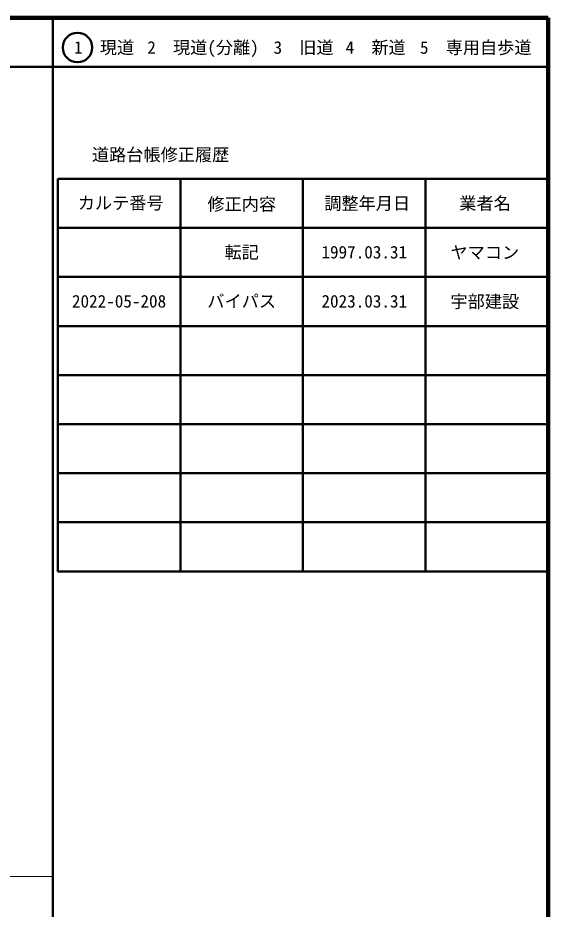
# Model space of a CAD drawing. Units: millimetres, scale not verified. Extents: x 40000 to 680003, y 20000 to 380002.
# Drawn here: x 571860 to 680003, y 198358 to 380002 of the extents above; entities that cross this region are included whole.
import ezdxf
from ezdxf.enums import TextEntityAlignment as Align

# ---------------------------------------------------------------- set-up
doc = ezdxf.new("R2010")
doc.units = ezdxf.units.MM
doc.header["$LTSCALE"] = 1000
for name, color, linetype, lineweight in [('M-TTL', 2, 'Continuous', 140), ('M-TTL-BAND', 7, 'Continuous', 13), ('M-TTL-FRAM', 2, 'Continuous', 50), ('M-TTL-LINE', 7, 'Continuous', 50), ('M-TTL-TXT', 7, 'Continuous', 50)]:
    doc.layers.add(name, color=color, linetype=linetype, lineweight=lineweight)
doc.styles.add('ＭＳ ゴシック', font='')
doc.styles.get('ＭＳ ゴシック').set_extended_font_data('MS Gothic')

msp = doc.modelspace()

# ---------------------------------------------------------------- linework, layer by layer
at = {"layer": 'M-TTL'}
for p, q in [((680003, 380002), (40000, 380002)), ((680003, 20000), (680003, 380002))]:
    msp.add_line(p, q, dxfattribs=at)
at = {"layer": 'M-TTL-BAND'}
msp.add_line((40000, 205001), (579003, 205001), dxfattribs=at)
at = {"layer": 'M-TTL-FRAM'}
for p, q in [((580003, 347198), (580003, 267198)), ((580003, 347198), (680003, 347198)), ((580003, 267198), (680003, 267198))]:
    msp.add_line(p, q, dxfattribs=at)
at = {"layer": 'M-TTL-LINE'}
for p, q in [((579003, 380002), (579003, 370002)), ((40000, 370002), (680003, 370002)), ((579003, 20000), (579003, 370002)), ((605003, 347198), (605003, 267198)), ((630003, 347198), (630003, 267198)), ((655003, 347198), (655003, 267198)), ((580003, 337198), (680003, 337198)), ((580003, 327198), (680003, 327198)), ((580003, 317198), (680003, 317198)), ((580003, 307198), (680003, 307198)), ((580003, 297198), (680003, 297198)), ((580003, 287198), (680003, 287198)), ((580003, 277198), (680003, 277198))]:
    msp.add_line(p, q, dxfattribs=at)
at = {"layer": 'M-TTL-TXT'}
msp.add_circle((584033, 373960), 3000, dxfattribs=at)

# ---------------------------------------------------------------- texts
at = {"layer": 'M-TTL-TXT', "style": 'ＭＳ ゴシック'}
for s, p in [('1\u3000現道', (589451, 373960)), ('2\u3000現道(分離)', (609621, 373960)), ('3\u3000旧道', (630124, 373960)), ('4\u3000新道', (644827, 373960)), ('5\u3000専用自歩道', (665231, 373960)), ('道路台帳修正履歴', (600971, 352115)), ('カルテ番号', (592842, 342279)), ('修正内容', (617512, 342024)), ('調整年月日', (643092, 342198)), ('業者名', (667137, 342198)), ('転記', (617503, 332247)), ('1997.03.31', (642503, 332247)), ('ヤマコン', (667080, 332190)), ('2022-05-208', (592503, 322247)), ('バイパス', (617503, 322247)), ('2023.03.31', (642503, 322247)), ('宇部建設', (667080, 322190))]:
    msp.add_text(s, height=2566, dxfattribs=at).set_placement(p, align=Align.MIDDLE_CENTER)

doc.saveas('drawing.dxf')
